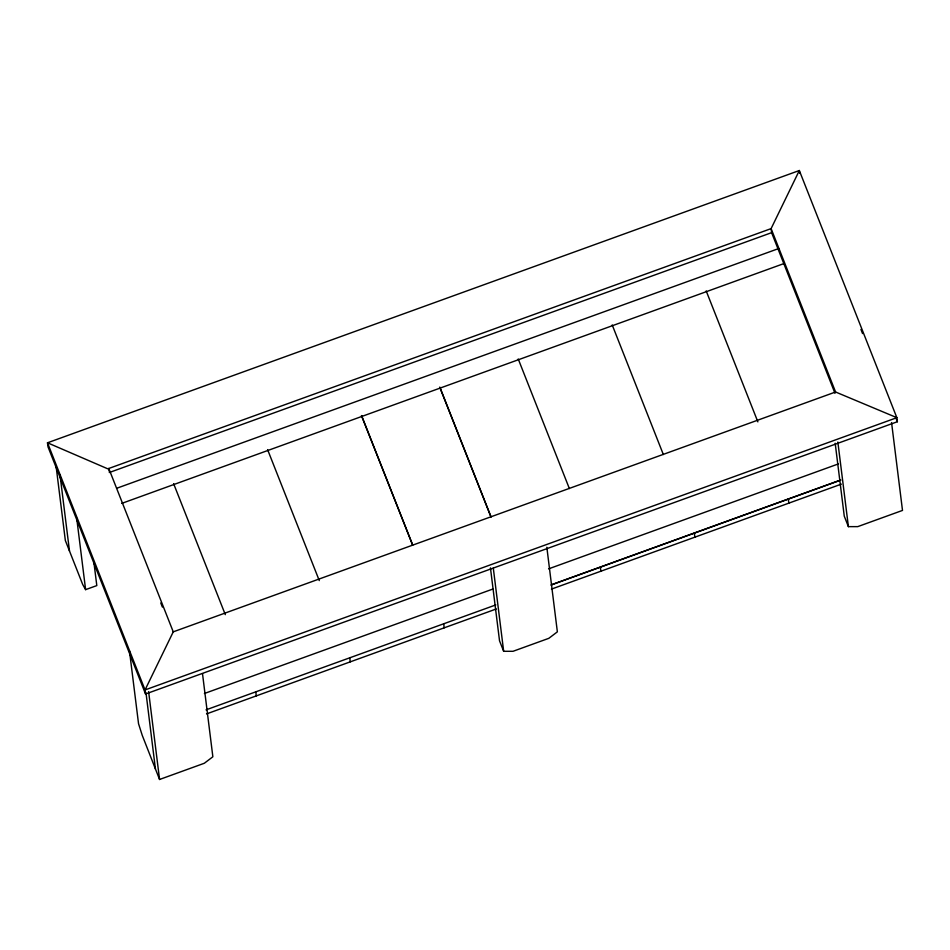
<?xml version="1.0" encoding="UTF-8"?>
<svg xmlns="http://www.w3.org/2000/svg" width="950" height="950" viewBox="0 0 950 950"><rect width="100%" height="100%" fill="white"/><g stroke="black" fill="none" stroke-linecap="round" stroke-linejoin="round"><path stroke-width="1.43" d="M799.651 173.221L799.318 170.525L771.103 228.618L107.801 468.837L47.5 442.795L145.041 689.938L896.859 417.679L835.572 391.994L173.256 631.845L145.041 689.938L145.552 693.999L897.37 421.729L896.859 417.679L799.318 170.525L47.5 442.795L47.999 446.844L145.552 693.999M109.286 472.53L771.602 232.667L771.103 228.618L835.572 391.994M116.897 488.205L778.786 248.508M121.707 503.405L783.596 263.696M56.05 465.868L65.348 540.514L82.709 584.499L85.607 589.641L96.805 585.592L93.896 562.258M204.404 693.5L492.848 589.048M548.589 568.86L838.422 463.897M206.019 709.864L495.841 604.901M551.997 584.559L840.441 480.106M550.929 585.058L840.857 480.071M206.53 713.913L496.339 608.95M551.428 589.119L841.367 484.12M129.461 650.821L138.546 723.746L142.251 735.371L159.564 779.475L204.309 763.266L212.859 756.782L202.504 673.645M835.181 443.234L844.265 516.159L848.398 526.633L857.743 526.633L902.5 510.423L891.563 422.596M490.449 567.898L499.534 640.822L503.666 651.296L513.024 651.296L548.815 638.329L557.365 631.845L546.832 547.259M860.938 329.424L862.564 333.557M896.278 418.974L897.37 421.729M771.602 232.667L835.002 393.3M706.182 290.902L757.874 421.883M612.204 324.936L663.349 454.539M518.225 358.969L569.371 488.573M439.909 387.339L491.055 516.931M439.779 387.267L490.924 516.859M361.57 415.589L412.716 545.193L361.463 415.637M267.591 449.623L319.283 580.604M173.612 483.657L225.304 614.638M173.256 631.845L108.787 468.481L109.119 471.176M160.764 602.953L162.391 607.074M837.852 442.035L848.398 526.633M788.346 499.082L788.844 503.132M694.367 533.116L694.866 537.166M600.388 567.15L600.887 571.199M493.311 568.159L503.666 651.296M443.733 623.77L444.137 627.855M349.754 657.804L350.253 661.853M255.776 691.837L256.274 695.887M148.616 691.648L159.564 779.475M145.991 692.764L155.432 769.001M76.712 518.178L85.607 589.641M60.004 474.881L69.481 550.988"/></g></svg>
